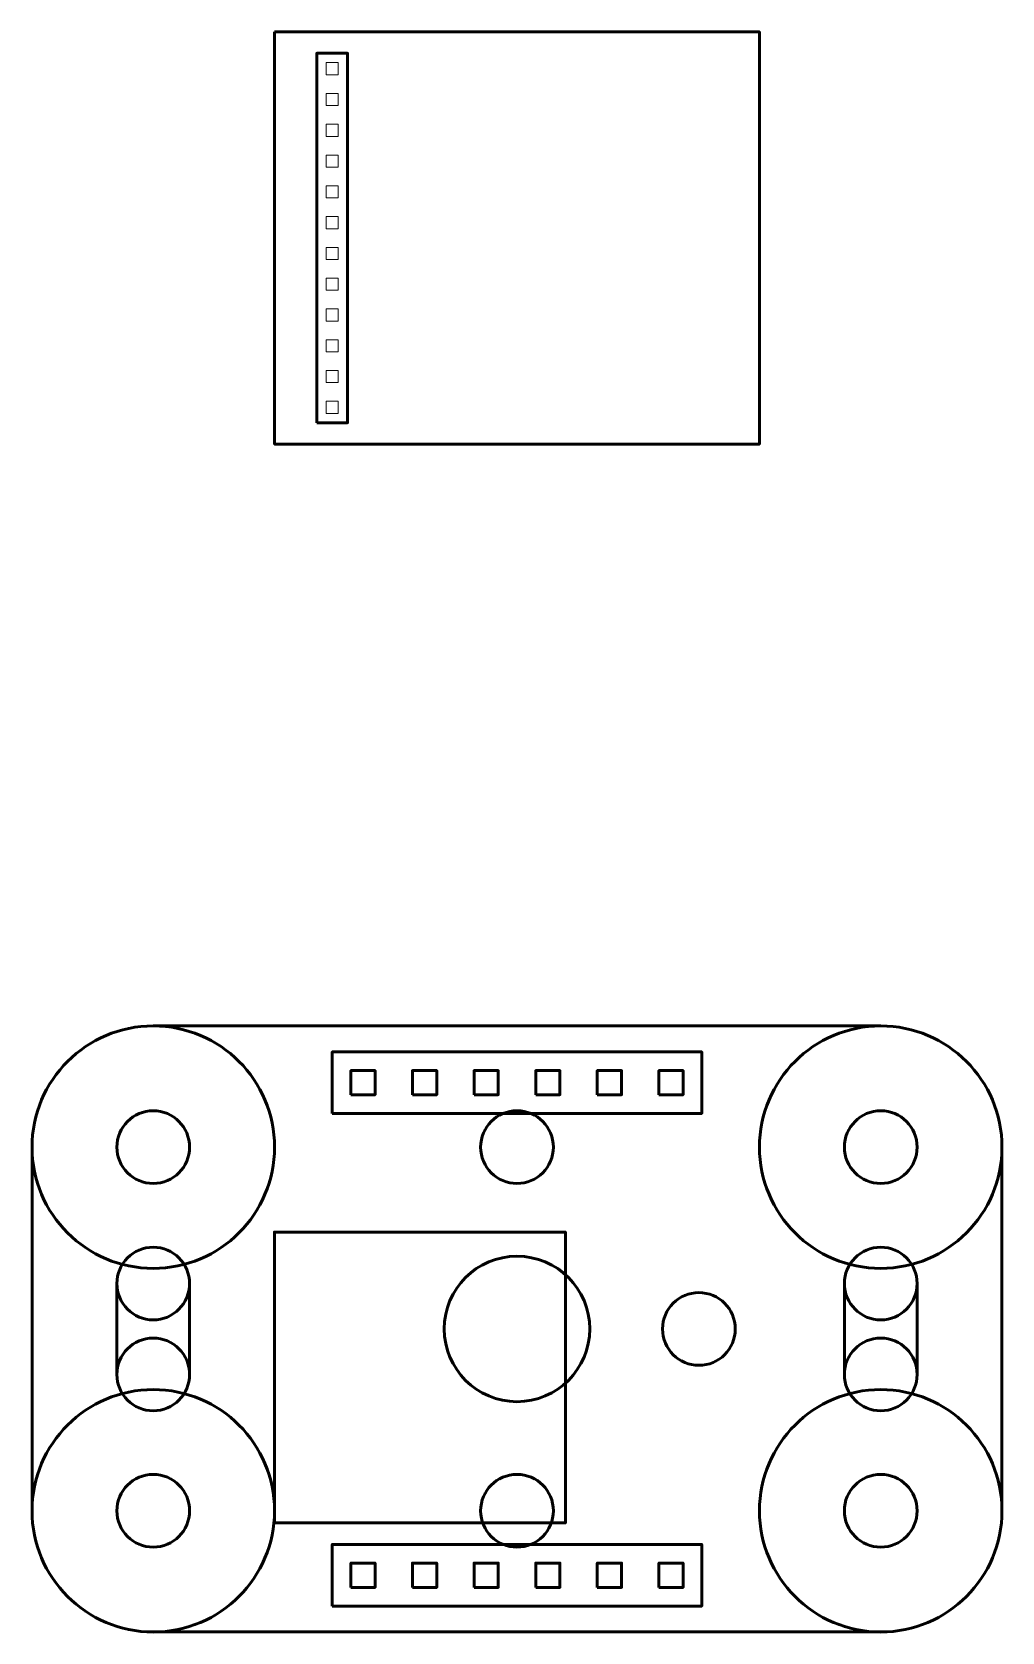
# Model space of a CAD drawing. Header units: centimetres. Extents: x -12 to -8, y -11.25 to -4.65.
import ezdxf

# ---------------------------------------------------------------- set-up
doc = ezdxf.new("R2010")
doc.units = ezdxf.units.CM
doc.header["$MEASUREMENT"] = 0
doc.layers.add('Layer 1', color=7, linetype='Continuous')

msp = doc.modelspace()

# ---------------------------------------------------------------- linework, layer by layer
at = {"layer": 'Layer 1', "lineweight": 53}
for points in [[(-10.762, -9.111), (-9.238, -9.111), (-9.238, -8.857), (-10.762, -8.857), (-10.762, -9.111)], [(-10.685, -9.03401), (-10.585, -9.03401), (-10.585, -8.93401), (-10.685, -8.93401), (-10.685, -9.03401)], [(-10.431, -9.03401), (-10.331, -9.03401), (-10.331, -8.93401), (-10.431, -8.93401), (-10.431, -9.03401)], [(-10.177, -9.03401), (-10.077, -9.03401), (-10.077, -8.93401), (-10.177, -8.93401), (-10.177, -9.03401)], [(-9.923, -9.03401), (-9.823, -9.03401), (-9.823, -8.93401), (-9.923, -8.93401), (-9.923, -9.03401)], [(-9.669, -9.03401), (-9.569, -9.03401), (-9.569, -8.93401), (-9.669, -8.93401), (-9.669, -9.03401)], [(-9.415, -9.03401), (-9.315, -9.03401), (-9.315, -8.93401), (-9.415, -8.93401), (-9.415, -9.03401)], [(-11.00003, -10.80003), (-9.80003, -10.80003), (-9.80003, -9.60003), (-11.00003, -9.60003), (-11.00003, -10.80003)], [(-10.762, -11.143), (-9.238, -11.143), (-9.238, -10.889), (-10.762, -10.889), (-10.762, -11.143)], [(-10.685, -11.06601), (-10.585, -11.06601), (-10.585, -10.96601), (-10.685, -10.96601), (-10.685, -11.06601)], [(-10.431, -11.06601), (-10.331, -11.06601), (-10.331, -10.96601), (-10.431, -10.96601), (-10.431, -11.06601)], [(-10.177, -11.06601), (-10.077, -11.06601), (-10.077, -10.96601), (-10.177, -10.96601), (-10.177, -11.06601)], [(-9.923, -11.06601), (-9.823, -11.06601), (-9.823, -10.96601), (-9.923, -10.96601), (-9.923, -11.06601)], [(-9.669, -11.06601), (-9.569, -11.06601), (-9.569, -10.96601), (-9.669, -10.96601), (-9.669, -11.06601)], [(-9.415, -11.06601), (-9.315, -11.06601), (-9.315, -10.96601), (-9.415, -10.96601), (-9.415, -11.06601)]]:
    msp.add_lwpolyline(points, close=True, dxfattribs=at)
at = {"layer": 'Layer 1', "color": 4, "lineweight": 53}
for centre, major_axis in [((-11.49999, -9.25001), (0, 0.50001)), ((-8.49999, -9.25001), (0, 0.50001)), ((-11.5, -9.25), (0, 0.15)), ((-10, -9.25), (0, 0.15)), ((-8.5, -9.25), (0, 0.15)), ((-11.5, -9.8125), (0, 0.15)), ((-9.99999, -10.00001), (0, 0.30001)), ((-8.5, -9.8125), (0, 0.15)), ((-9.25, -10), (0, 0.15)), ((-11.5, -10.1875), (0, 0.15)), ((-8.5, -10.1875), (0, 0.15)), ((-11.49999, -10.75001), (0, 0.50001)), ((-8.49999, -10.75001), (0, 0.50001)), ((-11.5, -10.75), (0, 0.15)), ((-10, -10.75), (0, 0.15)), ((-8.5, -10.75), (0, 0.15))]:
    msp.add_ellipse(centre, major_axis=major_axis, ratio=1, dxfattribs=at)
at = {"layer": 'Layer 1', "lineweight": 53}
for points in [[(-11.00001, -4.65), (-11.00001, -4.65), (-8.99999, -4.65), (-8.99999, -4.65), (-8.99999, -4.65), (-8.99999, -4.65), (-8.99999, -6.35), (-8.99999, -6.35), (-8.99999, -6.35), (-8.99999, -6.35), (-11.00001, -6.35), (-11.00001, -6.35), (-11.00001, -6.35), (-11.00001, -6.35), (-11.00001, -4.65), (-11.00001, -4.65)], [(-10.8255, -6.262), (-10.8255, -6.262), (-10.8255, -4.738), (-10.8255, -4.738), (-10.8255, -4.738), (-10.8255, -4.738), (-10.6985, -4.738), (-10.6985, -4.738), (-10.6985, -4.738), (-10.6985, -4.738), (-10.6985, -6.262), (-10.6985, -6.262), (-10.6985, -6.262), (-10.6985, -6.262), (-10.8255, -6.262), (-10.8255, -6.262)]]:
    msp.add_open_spline(points, degree=3, knots=[0, 0, 0, 0, 0.2, 0.2, 0.2, 0.2, 0.4, 0.4, 0.4, 0.4, 0.6, 0.6, 0.6, 0.6, 1, 1, 1, 1], dxfattribs=at)
at = {"layer": 'Layer 1', "lineweight": 18}
for points in [[(-10.78699, -4.8265), (-10.78699, -4.8265), (-10.78699, -4.7765), (-10.78699, -4.7765), (-10.78699, -4.7765), (-10.78699, -4.7765), (-10.73699, -4.7765), (-10.73699, -4.7765), (-10.73699, -4.7765), (-10.73699, -4.7765), (-10.73699, -4.8265), (-10.73699, -4.8265), (-10.73699, -4.8265), (-10.73699, -4.8265), (-10.78699, -4.8265), (-10.78699, -4.8265)], [(-10.78699, -4.9535), (-10.78699, -4.9535), (-10.78699, -4.9035), (-10.78699, -4.9035), (-10.78699, -4.9035), (-10.78699, -4.9035), (-10.73699, -4.9035), (-10.73699, -4.9035), (-10.73699, -4.9035), (-10.73699, -4.9035), (-10.73699, -4.9535), (-10.73699, -4.9535), (-10.73699, -4.9535), (-10.73699, -4.9535), (-10.78699, -4.9535), (-10.78699, -4.9535)], [(-10.78699, -5.0805), (-10.78699, -5.0805), (-10.78699, -5.0305), (-10.78699, -5.0305), (-10.78699, -5.0305), (-10.78699, -5.0305), (-10.73699, -5.0305), (-10.73699, -5.0305), (-10.73699, -5.0305), (-10.73699, -5.0305), (-10.73699, -5.0805), (-10.73699, -5.0805), (-10.73699, -5.0805), (-10.73699, -5.0805), (-10.78699, -5.0805), (-10.78699, -5.0805)], [(-10.78699, -5.2075), (-10.78699, -5.2075), (-10.78699, -5.1575), (-10.78699, -5.1575), (-10.78699, -5.1575), (-10.78699, -5.1575), (-10.73699, -5.1575), (-10.73699, -5.1575), (-10.73699, -5.1575), (-10.73699, -5.1575), (-10.73699, -5.2075), (-10.73699, -5.2075), (-10.73699, -5.2075), (-10.73699, -5.2075), (-10.78699, -5.2075), (-10.78699, -5.2075)], [(-10.78699, -5.3345), (-10.78699, -5.3345), (-10.78699, -5.2845), (-10.78699, -5.2845), (-10.78699, -5.2845), (-10.78699, -5.2845), (-10.73699, -5.2845), (-10.73699, -5.2845), (-10.73699, -5.2845), (-10.73699, -5.2845), (-10.73699, -5.3345), (-10.73699, -5.3345), (-10.73699, -5.3345), (-10.73699, -5.3345), (-10.78699, -5.3345), (-10.78699, -5.3345)], [(-10.78699, -5.4615), (-10.78699, -5.4615), (-10.78699, -5.4115), (-10.78699, -5.4115), (-10.78699, -5.4115), (-10.78699, -5.4115), (-10.73699, -5.4115), (-10.73699, -5.4115), (-10.73699, -5.4115), (-10.73699, -5.4115), (-10.73699, -5.4615), (-10.73699, -5.4615), (-10.73699, -5.4615), (-10.73699, -5.4615), (-10.78699, -5.4615), (-10.78699, -5.4615)], [(-10.78699, -5.5885), (-10.78699, -5.5885), (-10.78699, -5.5385), (-10.78699, -5.5385), (-10.78699, -5.5385), (-10.78699, -5.5385), (-10.73699, -5.5385), (-10.73699, -5.5385), (-10.73699, -5.5385), (-10.73699, -5.5385), (-10.73699, -5.5885), (-10.73699, -5.5885), (-10.73699, -5.5885), (-10.73699, -5.5885), (-10.78699, -5.5885), (-10.78699, -5.5885)], [(-10.78699, -5.7155), (-10.78699, -5.7155), (-10.78699, -5.6655), (-10.78699, -5.6655), (-10.78699, -5.6655), (-10.78699, -5.6655), (-10.73699, -5.6655), (-10.73699, -5.6655), (-10.73699, -5.6655), (-10.73699, -5.6655), (-10.73699, -5.7155), (-10.73699, -5.7155), (-10.73699, -5.7155), (-10.73699, -5.7155), (-10.78699, -5.7155), (-10.78699, -5.7155)], [(-10.78699, -5.8425), (-10.78699, -5.8425), (-10.78699, -5.7925), (-10.78699, -5.7925), (-10.78699, -5.7925), (-10.78699, -5.7925), (-10.73699, -5.7925), (-10.73699, -5.7925), (-10.73699, -5.7925), (-10.73699, -5.7925), (-10.73699, -5.8425), (-10.73699, -5.8425), (-10.73699, -5.8425), (-10.73699, -5.8425), (-10.78699, -5.8425), (-10.78699, -5.8425)], [(-10.78699, -5.9695), (-10.78699, -5.9695), (-10.78699, -5.9195), (-10.78699, -5.9195), (-10.78699, -5.9195), (-10.78699, -5.9195), (-10.73699, -5.9195), (-10.73699, -5.9195), (-10.73699, -5.9195), (-10.73699, -5.9195), (-10.73699, -5.9695), (-10.73699, -5.9695), (-10.73699, -5.9695), (-10.73699, -5.9695), (-10.78699, -5.9695), (-10.78699, -5.9695)], [(-10.78699, -6.0965), (-10.78699, -6.0965), (-10.78699, -6.0465), (-10.78699, -6.0465), (-10.78699, -6.0465), (-10.78699, -6.0465), (-10.73699, -6.0465), (-10.73699, -6.0465), (-10.73699, -6.0465), (-10.73699, -6.0465), (-10.73699, -6.0965), (-10.73699, -6.0965), (-10.73699, -6.0965), (-10.73699, -6.0965), (-10.78699, -6.0965), (-10.78699, -6.0965)], [(-10.78699, -6.2235), (-10.78699, -6.2235), (-10.78699, -6.1735), (-10.78699, -6.1735), (-10.78699, -6.1735), (-10.78699, -6.1735), (-10.73699, -6.1735), (-10.73699, -6.1735), (-10.73699, -6.1735), (-10.73699, -6.1735), (-10.73699, -6.2235), (-10.73699, -6.2235), (-10.73699, -6.2235), (-10.73699, -6.2235), (-10.78699, -6.2235), (-10.78699, -6.2235)]]:
    msp.add_open_spline(points, degree=3, knots=[0, 0, 0, 0, 0.2, 0.2, 0.2, 0.2, 0.4, 0.4, 0.4, 0.4, 0.6, 0.6, 0.6, 0.6, 1, 1, 1, 1], dxfattribs=at)
at = {"layer": 'Layer 1', "color": 4, "lineweight": 53}
msp.add_open_spline([(-12, -10.75), (-12, -10.75), (-12, -9.25), (-12, -9.25), (-12, -9.25), (-12, -8.97386), (-11.77614, -8.75), (-11.5, -8.75), (-11.5, -8.75), (-11.5, -8.75), (-8.5, -8.75), (-8.5, -8.75), (-8.5, -8.75), (-8.22386, -8.75), (-8, -8.97386), (-8, -9.25), (-8, -9.25), (-8, -9.25), (-8, -10.75), (-8, -10.75), (-8, -10.75), (-8, -11.02614), (-8.22386, -11.25), (-8.5, -11.25), (-8.5, -11.25), (-8.5, -11.25), (-11.5, -11.25), (-11.5, -11.25), (-11.5, -11.25), (-11.77614, -11.25), (-12, -11.02614), (-12, -10.75)], degree=3, knots=[0, 0, 0, 0, 0.1111111, 0.1111111, 0.1111111, 0.1111111, 0.2222222, 0.2222222, 0.2222222, 0.2222222, 0.3333333, 0.3333333, 0.3333333, 0.3333333, 0.4444444, 0.4444444, 0.4444444, 0.4444444, 0.5555556, 0.5555556, 0.5555556, 0.5555556, 0.6666667, 0.6666667, 0.6666667, 0.6666667, 0.7777778, 0.7777778, 0.7777778, 0.7777778, 1, 1, 1, 1], dxfattribs=at)
for points in [[(-11.65, -9.8125), (-11.65, -9.8125), (-11.65, -10.1875), (-11.65, -10.1875)], [(-11.35, -9.8125), (-11.35, -9.8125), (-11.35, -10.1875), (-11.35, -10.1875)], [(-8.65, -9.8125), (-8.65, -9.8125), (-8.65, -10.1875), (-8.65, -10.1875)], [(-8.35, -9.8125), (-8.35, -9.8125), (-8.35, -10.1875), (-8.35, -10.1875)]]:
    msp.add_open_spline(points, degree=3, dxfattribs=at)

doc.saveas('drawing.dxf')
